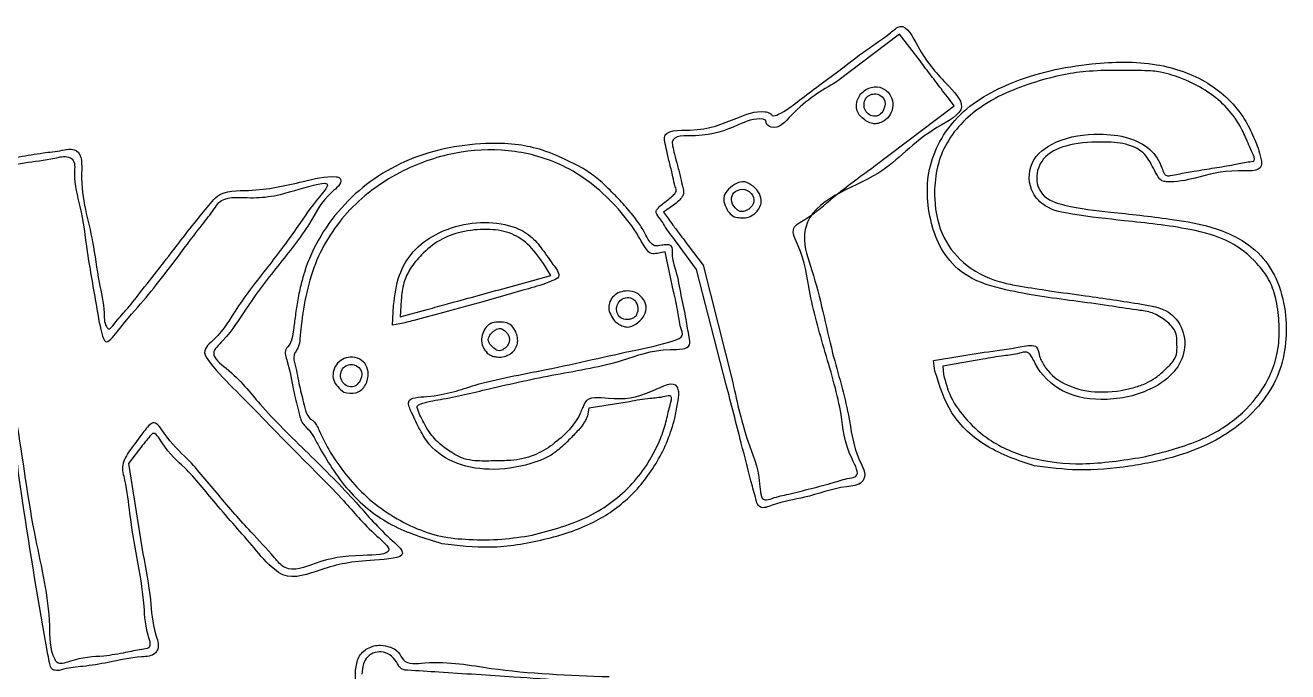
# Model space of a CAD drawing. Extents: x 2 to 748, y 2 to 398.
# Drawn here: x 383.5 to 463.8, y 257.7 to 298.8 of the extents above; entities that cross this region are included whole.
import ezdxf

# ---------------------------------------------------------------- set-up
doc = ezdxf.new("R2010")
doc.units = 0
doc.layers.add('Capa_1', color=7, linetype='CONTINUOUS')

msp = doc.modelspace()

# ---------------------------------------------------------------- linework, layer by layer
at = {"layer": 'Capa_1', "color": 7}
for p, q in [((439.118417, 298.231645), (435.108745, 295.193795)), ((440.423639, 296.522963), (439.118417, 298.231645)), ((442.598048, 293.661959), (442.163482, 294.23812)), ((437.494285, 289.806809), (442.598048, 293.661959)), ((437.063896, 292.663249), (437.063896, 292.66325)), ((438.050432, 293.300457), (438.050432, 293.300457)), ((424.732732, 287.349486), (424.096152, 286.899087)), ((429.53147, 287.088114), (429.53147, 287.088114)), ((424.096152, 286.899087), (424.40383, 286.472688)), ((428.601999, 286.606643), (428.601999, 286.606643)), ((426.201896, 283.262695), (424.912197, 284.990849)), ((425.660905, 284.784186), (426.610328, 283.522084)), ((424.205259, 284.376539), (423.700589, 284.281863)), ((424.736881, 281.863634), (424.205259, 284.376539)), ((416.92926, 282.87159), (416.44666, 283.632566)), ((428.084121, 275.924766), (426.201896, 283.262695)), ((426.610328, 283.522084), (428.504068, 276.057042)), ((413.859303, 282.029386), (416.92926, 282.87159)), ((407.396668, 281.312516), (407.320129, 280.24282)), ((413.859303, 282.029386), (413.859303, 282.029386)), ((406.840182, 279.706705), (406.913108, 280.966631)), ((406.913108, 280.966631), (406.913108, 280.966638)), ((407.320129, 280.24282), (409.054752, 280.715)), ((407.300289, 279.78701), (406.840182, 279.706705)), ((420.984878, 279.981156), (420.984878, 279.981156)), ((422.345443, 280.305166), (422.345443, 280.305166)), ((414.29655, 278.792765), (414.29655, 278.792765)), ((412.873416, 277.927114), (412.873416, 277.927114)), ((441.281227, 277.468849), (444.505842, 277.991664)), ((441.375602, 276.780377), (441.281227, 277.468849)), ((444.426566, 277.538394), (441.87587, 277.100989)), ((441.87587, 277.100989), (441.91967, 276.567288)), ((404.732067, 276.083306), (404.732067, 276.083306)), ((403.745531, 275.447585), (403.745531, 275.447585)), ((419.346719, 274.43168), (419.249324, 273.944671)), ((421.923012, 274.843226), (419.346719, 274.43168)), ((390.72741, 271.810513), (390.02685, 270.900067)), ((390.02685, 270.900067), (390.957816, 265.161769)), ((454.586876, 271.31305), (454.586876, 271.31305)), ((447.706129, 270.750603), (447.706129, 270.750603)), ((433.49466, 269.322145), (433.49466, 269.322145)), ((430.057504, 268.349297), (430.057504, 268.349297)), ((415.733399, 266.340066), (415.733399, 266.340066)), ((409.992266, 265.814834), (409.992266, 265.814834)), ((384.903585, 258.745943), (384.903585, 258.745943)), ((388.470817, 258.64436), (388.470817, 258.64436)), ((404.492347, 257.121904), (404.492347, 257.766844))]:
    msp.add_line(p, q, dxfattribs=at)
for points, knots in [([(424.912197, 284.990849), (424.68383, 285.290543), (424.282873, 285.816731), (423.934695, 286.45469), (423.556546, 286.88015), (423.740382, 287.161579), (423.956456, 287.375824), (424.26172, 287.610898), (424.564969, 287.83681), (424.780844, 288.031271), (424.948845, 288.255905), (424.77989, 288.640332), (424.70074, 289.216322), (424.486549, 289.976505), (424.310527, 290.728674), (424.191754, 291.26962), (424.061161, 292.174289), (426.660872, 291.985571), (428.272329, 292.714665), (429.995986, 293.382272), (430.721286, 293.27224), (430.89285, 293.199849), (431.057446, 292.969982), (431.820972, 293.291833), (432.983752, 294.24379), (434.941626, 295.635255), (436.894726, 297.177549), (438.219913, 298.018201), (439.458322, 299.12675), (440.591473, 296.716973), (441.622505, 295.553647), (443.736565, 293.407719), (440.245089, 291.802952), (438.1337, 288.865742), (433.397318, 287.690018), (432.957904, 284.817684), (433.968335, 282.175111), (434.643853, 278.378438), (435.927244, 274.326226), (436.159887, 271.716635), (437.062332, 270.212539), (436.5736, 269.497195), (435.087407, 269.440695), (433.267469, 268.690051), (431.536568, 268.509437), (430.338306, 267.973767), (430.11515, 268.272203), (430.057504, 268.349297)], [0, 0, 0, 0, 1.110373, 1.949538, 2.33947, 2.53415, 2.866391, 3.276241, 3.680663, 3.996506, 4.163087, 4.468378, 5.118075, 5.971909, 6.811279, 7.42347, 7.678158, 9.377094, 12.451319, 14.274243, 14.452971, 14.644371, 14.821146, 15.224752, 16.670482, 19.747395, 22.226617, 24.035369, 24.783562, 26.468038, 29.478613, 31.223993, 33.27433, 38.036572, 43.765786, 44.31496, 46.556508, 51.98224, 56.060857, 59.024313, 60.231229, 60.468413, 61.487341, 64.244459, 66.364877, 67.145208, 67.416998, 67.416998, 67.416998, 67.416998]), ([(442.163482, 294.23812), (442.030947, 294.412953), (441.690651, 294.861852), (441.110397, 295.623234), (440.662684, 296.209787), (440.423639, 296.522963)], [0, 0, 0, 0, 0.658172, 1.689911, 2.871859, 2.871859, 2.871859, 2.871859]), ([(448.011042, 277.833408), (448.027939, 277.764774), (448.07156, 277.587591), (448.222148, 277.311545), (448.640023, 276.595304), (449.848723, 275.72872), (451.879992, 275.341044), (453.607323, 275.578744), (454.79471, 275.987302), (455.454482, 276.356314), (455.993643, 276.863976), (456.498922, 277.312115), (456.803073, 277.881306), (456.772852, 278.452321), (456.790848, 278.992302), (456.605437, 279.481788), (456.275938, 279.822131), (455.901287, 280.134005), (455.511588, 280.368233), (454.947253, 280.59594), (453.909945, 280.706468), (452.29323, 280.980137), (449.508181, 281.341879), (446.481577, 281.756564), (443.541456, 282.573622), (441.97643, 284.064134), (441.201546, 285.77379), (440.859135, 287.551169), (440.903258, 290.053886), (442.47791, 293.13619), (446.422294, 295.476999), (450.925318, 296.436732), (455.295946, 296.544741), (458.815551, 295.353501), (460.817229, 293.441941), (461.6822, 291.672615), (462.042497, 290.74917), (462.328063, 289.425889), (459.948589, 289.657743), (458.305263, 289.128259), (456.652252, 288.777965), (455.790056, 288.868885), (455.508005, 289.230234), (455.208007, 289.861876), (454.734616, 290.730056), (453.575392, 291.297519), (451.948282, 291.395051), (450.128607, 291.322354), (448.36198, 290.65444), (447.685885, 289.264698), (448.13303, 287.784632), (450.121594, 287.165715), (452.804494, 286.884756), (455.858674, 286.556213), (458.449795, 286.13918), (460.386686, 285.476515), (462.013578, 284.426007), (463.21603, 282.670877), (463.894325, 280.026423), (463.616812, 276.524753), (460.9417, 273.107405), (457.34026, 271.397173), (453.734427, 270.680255), (450.645174, 270.391114), (448.632797, 270.637258), (447.706129, 270.750603)], [0, 0, 0, 0, 0.211383, 0.545692, 0.936111, 2.697627, 4.755918, 7.028568, 7.836723, 8.516688, 9.275687, 10.051852, 10.534638, 11.146669, 11.728993, 12.148917, 12.67355, 13.128439, 13.612298, 14.030645, 14.943577, 16.715648, 18.963713, 23.353267, 25.934846, 27.924425, 29.601866, 31.495633, 33.315352, 37.040654, 41.242123, 46.629554, 50.747951, 54.219108, 57.488628, 58.760568, 60.017404, 60.673142, 62.180381, 64.947948, 66.78069, 67.08316, 67.440968, 68.064881, 69.232449, 70.281738, 71.768833, 74.078825, 75.774729, 77.103515, 78.321903, 79.891304, 82.835587, 86.640337, 89.029865, 90.700443, 92.755082, 94.719807, 96.92327, 100.863287, 104.767382, 109.339112, 112.518093, 115.791781, 118.585919, 118.585919, 118.585919, 118.585919]), ([(454.586876, 271.31305), (455.719342, 271.583176), (457.791888, 272.077538), (460.464033, 273.53324), (462.080806, 275.277251), (462.937298, 276.939592), (463.299848, 278.416632), (463.299599, 279.942862), (463.130642, 281.380153), (462.671814, 282.661068), (461.71501, 283.901501), (460.084831, 285.203891), (457.109124, 285.981251), (453.715778, 286.320352), (450.656522, 286.662653), (448.524515, 287.049236), (447.339962, 288.253007), (447.271261, 290.223376), (449.283468, 291.660467), (451.531329, 291.951418), (453.618105, 291.746001), (455.106393, 291.019477), (455.744776, 290.045825), (455.914139, 289.411758), (456.118199, 289.1888), (456.461606, 289.253167), (457.024879, 289.359748), (457.977073, 289.519107), (459.143409, 289.72401), (460.338049, 289.892749), (461.075976, 290.099461), (461.863862, 290.12066), (461.400275, 291.007144), (461.151015, 291.734374), (460.5293, 292.8992), (459.591955, 293.984236), (458.162404, 294.961996), (456.836578, 295.538681), (455.658549, 295.857873), (454.556811, 295.922551), (453.0442, 295.92849), (451.315334, 295.914832), (449.495822, 295.665327), (447.072492, 295.021322), (444.175452, 293.842943), (441.655204, 291.107568), (441.173213, 287.966192), (441.742386, 285.261599), (443.395779, 283.284251), (445.269862, 282.463833), (447.089713, 282.143855), (448.814068, 281.872729), (451.399674, 281.528449), (453.893629, 281.157578), (456.104665, 280.79042), (457.137275, 279.68643), (457.4159, 278.278768), (456.786174, 276.762624), (455.044288, 275.42736), (452.454446, 274.804318), (449.509238, 275.191189), (448.018042, 276.647429), (447.591266, 277.620722), (447.425331, 277.881067), (447.130469, 278.051892), (446.559607, 277.83373), (445.642017, 277.770651), (444.866991, 277.622554), (444.426566, 277.538394)], [0, 0, 0, 0, 3.482469, 6.373331, 8.987406, 10.481083, 11.943862, 13.501678, 15.035437, 16.271057, 17.526084, 19.693036, 22.391541, 26.594104, 29.914752, 31.73496, 32.869963, 34.745873, 36.774489, 39.596606, 41.467893, 43.002373, 44.400955, 44.772032, 44.987281, 45.217255, 45.73858, 46.764289, 48.07237, 49.33972, 50.258675, 50.63067, 51.200997, 52.338935, 53.410386, 54.986453, 56.643966, 58.547187, 59.302907, 60.291995, 61.842698, 63.847107, 65.470634, 67.334991, 71.370305, 74.704064, 77.958359, 80.507648, 82.786562, 85.403324, 86.451276, 88.333127, 90.642606, 94.24915, 96.031673, 97.095813, 98.579471, 100.069796, 101.776228, 104.966926, 107.844647, 110.322191, 110.732486, 111.045363, 111.230111, 111.704525, 112.719568, 114.055634, 114.055634, 114.055634, 114.055634]), ([(435.108745, 295.193795), (434.152962, 294.632983), (432.790624, 293.833622), (431.342166, 292.030352), (430.62832, 292.47726), (430.624526, 292.69942), (430.54567, 292.796543), (429.924158, 292.92558), (428.393927, 292.257972), (426.938404, 291.637767), (424.564026, 291.827112), (424.69239, 291.013025), (424.807731, 290.531356), (424.984824, 289.853402), (425.181295, 289.151066), (425.287, 288.572084), (425.411586, 288.157247), (425.282977, 287.852775), (425.053117, 287.59825), (424.846734, 287.438004), (424.732732, 287.349486)], [0, 0, 0, 0, 3.552415, 5.063479, 5.467021, 5.592456, 5.704571, 5.809768, 7.447957, 10.242088, 11.776774, 12.004787, 12.55266, 13.303917, 14.091365, 14.734157, 15.094576, 15.334222, 15.684596, 16.116971, 16.116971, 16.116971, 16.116971]), ([(437.063896, 292.66325), (436.847638, 292.813205), (436.420899, 293.109109), (436.317379, 293.945252), (436.7486, 294.627756), (437.469514, 294.947036), (438.235157, 294.782606), (438.669855, 294.200618), (438.716373, 293.543231), (438.497782, 292.976452), (438.082602, 292.657188), (437.709007, 292.522728), (437.371371, 292.525672), (437.178253, 292.612081), (437.063896, 292.663249)], [0, 0, 0, 0, 0.759331, 1.498376, 2.259404, 3.039892, 3.7161, 4.449909, 5.039351, 5.634568, 6.191417, 6.553886, 6.809855, 7.181503, 7.181503, 7.181503, 7.181503]), ([(438.050432, 293.300457), (438.148553, 293.528939), (438.340173, 293.97514), (437.724957, 294.537449), (437.049408, 294.348919), (436.83848, 293.864637), (436.862029, 293.447941), (437.115061, 293.128447), (437.443837, 292.977204), (437.810165, 293.03162), (437.962694, 293.202287), (438.050432, 293.300457)], [0, 0, 0, 0, 0.679613, 1.327207, 2.017223, 2.41838, 2.831459, 3.206492, 3.584515, 3.867049, 4.249643, 4.249643, 4.249643, 4.249643]), ([(409.992266, 265.814834), (408.895932, 266.147828), (406.741995, 266.802052), (404.014628, 268.963666), (402.648231, 271.102055), (401.876461, 272.504773), (401.599252, 272.995642), (401.282744, 273.257737), (400.994983, 273.640034), (400.82265, 274.454557), (400.458503, 275.749683), (400.309278, 276.990041), (399.909708, 278.066905), (400.256153, 278.414421), (400.439194, 278.783034), (400.53622, 279.394595), (400.646033, 280.232202), (400.783516, 281.216744), (400.981339, 282.174799), (401.581513, 284.415121), (403.52984, 287.644571), (407.85895, 290.617711), (411.919013, 291.344975), (414.799989, 291.247296), (416.477312, 290.871564), (417.868207, 290.251453), (419.07649, 289.653139), (420.044138, 288.938434), (420.88856, 288.109371), (421.704163, 287.244436), (422.343609, 286.457051), (422.863387, 285.71268), (423.116876, 285.10394), (423.541263, 284.688764), (423.941024, 284.805204), (424.248904, 284.821472), (424.466223, 284.840666), (424.696104, 284.675337), (424.612897, 284.001287), (424.9773, 283.02764), (425.213048, 281.604817), (425.53462, 280.192718), (425.676414, 279.205241), (425.871066, 278.123892), (423.568106, 278.274378), (421.27202, 277.264221), (417.179253, 276.595596), (413.399468, 275.78153), (410.461475, 275.034266), (408.991849, 274.858594), (408.386587, 274.588461), (408.467843, 274.229874), (408.721085, 273.709512), (409.142707, 272.899438), (409.857898, 272.099488), (410.63949, 271.572435), (411.374067, 271.177865), (412.245083, 271.050422), (413.237711, 271.073946), (414.262435, 271.078934), (415.136696, 271.190506), (416.053084, 271.485425), (417.06679, 272.087977), (418.063019, 272.96483), (418.668258, 273.783626), (418.902189, 274.36507), (419.014525, 274.606435), (419.272341, 275.212714), (421.292305, 274.905768), (422.66411, 275.093411), (424.916997, 276.271141), (425.102841, 275.299743), (424.980613, 274.65654), (424.702775, 273.12247), (423.820069, 271.011096), (422.044833, 268.697779), (419.540418, 266.956329), (416.463619, 265.997958), (413.191282, 265.449503), (411.015361, 265.697995), (409.992266, 265.814834)], [0, 0, 0, 0, 3.413978, 6.707349, 10.177029, 10.940955, 11.534875, 11.839405, 12.166228, 12.948595, 14.291431, 16.16529, 16.940346, 17.253724, 17.551571, 18.171232, 19.08785, 20.096675, 21.149227, 22.020959, 27.052762, 32.033837, 37.339384, 39.098963, 40.66677, 42.457846, 43.655801, 44.7038, 46.049503, 47.201985, 48.266699, 49.097548, 49.898941, 50.27592, 50.717232, 51.019699, 51.235058, 51.334877, 51.825425, 52.98037, 54.549812, 56.1137, 57.255036, 57.730926, 58.982413, 62.11196, 66.442632, 70.791905, 73.97009, 75.289327, 75.49173, 75.713413, 76.226199, 77.335799, 78.378451, 79.42128, 80.152291, 80.854342, 82.027529, 83.133939, 83.92628, 84.660693, 86.006601, 87.428483, 88.627342, 89.012753, 89.301944, 89.432344, 90.950194, 93.776311, 95.412001, 95.725303, 96.470785, 97.411891, 100.377501, 103.240775, 106.05205, 109.372409, 112.838043, 115.913677, 115.913677, 115.913677, 115.913677]), ([(384.903585, 258.745943), (384.335406, 262.018519), (382.968702, 269.890418), (381.855275, 280.154785), (379.803532, 287.222239), (379.952266, 289.730035), (379.966388, 289.878694), (380.123691, 290.054044), (380.74335, 289.959418), (381.694348, 290.256305), (383.095696, 290.41428), (384.493869, 290.675607), (385.60516, 290.782028), (386.309566, 290.961044), (387.130089, 290.694234), (386.880837, 288.08544), (387.758526, 285.675127), (388.06532, 282.633119), (388.539886, 280.856962), (388.465704, 279.848726), (388.821765, 279.354847), (389.318934, 280.092165), (389.913207, 280.661017), (390.881459, 281.92631), (391.991134, 283.314836), (393.188594, 284.874691), (394.274574, 286.280304), (395.092281, 287.259752), (395.983066, 288.322548), (398.293694, 288.189885), (400.671085, 288.729766), (402.60473, 289.222514), (403.389207, 289.143185), (403.502271, 289.089813), (403.651414, 288.696664), (402.407019, 287.818273), (401.51599, 285.912525), (399.51859, 283.471641), (397.594874, 280.977421), (396.536289, 279.149495), (395.091779, 277.835224), (396.986444, 276.484827), (398.543547, 274.384018), (401.467176, 271.575096), (404.389475, 268.665183), (405.952751, 266.743001), (408.130862, 264.886072), (404.632408, 264.740893), (402.80729, 264.410472), (400.355196, 263.425592), (398.967184, 264.404965), (397.652804, 266.031519), (395.746784, 268.097432), (393.799305, 270.604558), (392.503207, 271.563967), (391.710444, 273.026785), (391.344989, 272.56516), (391.071629, 272.256498), (390.851155, 271.970843), (390.72741, 271.810513)], [0, 0, 0, 0, 9.950354, 23.93472, 31.196889, 31.402011, 31.551921, 31.625208, 32.081214, 33.186802, 34.702652, 36.256419, 37.46155, 38.057597, 38.403501, 39.862401, 44.284098, 46.895861, 48.8552, 49.737985, 49.93145, 50.393913, 51.559413, 52.968597, 54.919028, 56.98862, 58.84427, 60.234367, 60.860507, 62.883518, 66.404456, 68.522224, 68.664548, 68.780654, 68.871107, 69.854999, 72.306156, 75.694725, 79.092799, 81.568785, 82.586897, 83.819587, 86.959949, 91.330558, 95.702425, 98.84607, 100.08328, 101.914402, 105.398892, 107.825068, 108.474961, 110.342217, 114.082075, 117.092571, 119.24717, 120.082159, 120.319681, 120.788678, 121.38867, 121.38867, 121.38867, 121.38867]), ([(388.470817, 258.64436), (388.941731, 258.713898), (389.762163, 258.835047), (390.631148, 259.052716), (391.553134, 259.139065), (391.033044, 260.576826), (391.052502, 262.235614), (390.540132, 264.903973), (390.107597, 267.479591), (389.924091, 269.448891), (389.51776, 270.846461), (390.231929, 271.90643), (390.810523, 272.665936), (391.694119, 273.825191), (392.599385, 272.291791), (393.974911, 271.094715), (395.799706, 268.84204), (397.623255, 266.734378), (399.03316, 265.294399), (400.185195, 263.869734), (402.482561, 264.826733), (404.027569, 265.075387), (407.224874, 265.101864), (405.121409, 266.895462), (403.614616, 268.761067), (400.401744, 271.888427), (397.553044, 274.886499), (395.611205, 276.790884), (394.64814, 278.10272), (395.996594, 279.173925), (396.995616, 281.017071), (398.892112, 283.374269), (400.733705, 285.828146), (401.7334, 287.372689), (403.22263, 289.083243), (399.798265, 287.991756), (398.346872, 287.72421), (396.008134, 287.930063), (395.357392, 286.878488), (394.611789, 285.977636), (393.157057, 284.033376), (391.264319, 281.510569), (389.851779, 280.022309), (388.581378, 278.328628), (388.191243, 279.703585), (387.921489, 281.387739), (387.398523, 284.192869), (387.076068, 287.052754), (386.482889, 288.859024), (386.674196, 290.180623), (386.027695, 290.52393), (384.978143, 290.20399), (383.363484, 290.110188), (381.869312, 289.698213), (380.666365, 289.683769), (380.056462, 288.649077), (381.428557, 285.835844), (381.496554, 280.767792), (383.01449, 273.776104), (383.852238, 266.804072), (385.147631, 261.771017), (385.002634, 259.037634), (385.575261, 258.053892), (386.864536, 258.57083), (387.791688, 258.613272), (388.470817, 258.64436)], [0, 0, 0, 0, 1.402566, 2.443571, 2.899449, 3.724709, 5.783003, 8.63112, 11.51783, 13.676845, 14.641073, 15.664493, 17.16849, 18.025184, 18.937926, 21.168999, 24.236645, 27.305182, 29.539133, 30.45834, 32.399498, 35.480273, 37.165491, 38.337983, 41.412257, 45.724905, 51.18831, 53.716363, 54.39553, 55.439424, 57.866689, 61.151886, 64.394309, 66.709478, 67.596575, 69.418038, 72.768786, 74.588498, 75.083503, 76.354713, 78.126922, 82.437617, 85.052274, 86.022926, 86.579209, 88.367069, 91.86003, 94.78173, 96.930858, 97.842146, 98.101728, 98.976937, 100.9374, 102.96789, 103.822425, 104.116621, 106.383397, 112.013052, 119.786894, 127.543126, 133.126608, 135.32858, 135.533353, 136.341391, 138.553939, 138.553939, 138.553939, 138.553939]), ([(423.700589, 284.281863), (423.567751, 284.256741), (423.284509, 284.203174), (422.87127, 284.702259), (422.340163, 285.705764), (421.24565, 287.157677), (419.692498, 288.64275), (417.537888, 290.068152), (414.649552, 290.937365), (411.11891, 290.886395), (407.506758, 289.727087), (404.159941, 287.456719), (401.740399, 283.893975), (401.13489, 280.811807), (400.965567, 278.944677), (400.902965, 278.377895), (400.700065, 278.068949), (400.492746, 277.709754), (400.727338, 276.923207), (400.888217, 275.878839), (401.181112, 274.812055), (401.342217, 274.05551), (401.614469, 273.738332), (401.863103, 273.596615), (402.028395, 273.325433), (402.342313, 272.652977), (402.874957, 271.549072), (403.85402, 270.202385), (405.041043, 268.862336), (406.503205, 267.720425), (408.150178, 266.817923), (409.903978, 266.213953), (411.80362, 266.045948), (413.757269, 266.043813), (415.089939, 266.243601), (415.733399, 266.340066)], [0, 0, 0, 0, 0.378377, 0.806791, 1.748386, 3.908398, 6.146147, 8.194208, 11.601433, 15.013603, 18.637574, 22.841439, 26.913492, 31.219949, 32.050323, 32.591647, 32.880577, 33.155419, 33.798289, 35.156738, 36.415207, 37.116242, 37.422359, 37.636538, 37.962275, 38.344828, 39.879038, 41.615962, 43.325205, 45.23482, 47.147349, 48.94095, 50.75198, 52.839815, 54.789061, 54.789061, 54.789061, 54.789061]), ([(433.49466, 269.322145), (433.976786, 269.442004), (434.80799, 269.648646), (435.681077, 269.945192), (436.689838, 270.100665), (435.574739, 272.010549), (435.49483, 274.285654), (434.373414, 278.000799), (433.355089, 281.59477), (433.069639, 284.100483), (432.087503, 285.905168), (433.617435, 286.688142), (435.087195, 288.064207), (436.60833, 289.165426), (437.494285, 289.806809)], [0, 0, 0, 0, 1.466838, 2.528886, 2.956447, 4.081088, 6.995375, 11.068649, 15.147202, 18.075264, 19.21895, 20.118846, 22.433143, 25.661139, 25.661139, 25.661139, 25.661139]), ([(428.601999, 286.606643), (428.483125, 286.68948), (428.222837, 286.870859), (428.015064, 287.312587), (427.854363, 287.816018), (428.148089, 288.317598), (428.568364, 288.657861), (429.132204, 288.919622), (429.711124, 288.657593), (430.139076, 288.246745), (430.414841, 287.606105), (430.102865, 286.903683), (429.399357, 286.457642), (428.870893, 286.556395), (428.601999, 286.606643)], [0, 0, 0, 0, 0.427011, 0.93499, 1.441189, 1.923176, 2.548734, 3.088365, 3.662327, 4.305968, 4.870686, 5.624646, 6.391193, 7.185274, 7.185274, 7.185274, 7.185274]), ([(429.53147, 287.088114), (429.672674, 287.234463), (429.955281, 287.527367), (429.721412, 288.175281), (429.143673, 288.436724), (428.554941, 288.234918), (428.328671, 287.658418), (428.585079, 287.218871), (428.884225, 286.949647), (429.229206, 286.920845), (429.419664, 287.026242), (429.53147, 287.088114)], [0, 0, 0, 0, 0.566869, 1.134528, 1.742109, 2.305251, 2.803137, 3.377687, 3.710876, 3.975482, 4.351625, 4.351625, 4.351625, 4.351625]), ([(406.913108, 280.966638), (406.990567, 281.620806), (407.13647, 282.853001), (408.092417, 284.474867), (409.650677, 285.62824), (411.60999, 286.262303), (413.687825, 286.288586), (415.356333, 285.725306), (416.374883, 284.604977), (416.873435, 283.79089), (417.65775, 282.816244), (416.586858, 282.340035), (415.08733, 281.919294), (412.711616, 281.230495), (410.292526, 280.576076), (408.531203, 280.091667), (407.597953, 279.860684), (407.300289, 279.78701)], [0, 0, 0, 0, 1.959511, 3.690951, 5.469792, 7.663796, 9.759023, 11.625671, 12.762821, 14.091513, 14.952187, 15.448873, 17.016679, 20.04858, 22.632681, 24.597383, 25.517513, 25.517513, 25.517513, 25.517513]), ([(424.40383, 286.472688), (424.498717, 286.343339), (424.74271, 286.010728), (425.162495, 285.448447), (425.487347, 285.015497), (425.660905, 284.784186)], [0, 0, 0, 0, 0.481257, 1.237519, 2.105073, 2.105073, 2.105073, 2.105073]), ([(416.44666, 283.632566), (416.138024, 284.073312), (415.567347, 284.888267), (414.279402, 285.68412), (412.783589, 285.857755), (411.266287, 285.710945), (409.805308, 285.171191), (408.744788, 284.289917), (407.965255, 283.372668), (407.503708, 282.378649), (407.433748, 281.681841), (407.396668, 281.312516)], [0, 0, 0, 0, 1.602184, 2.962489, 4.387911, 6.038327, 7.510011, 8.98118, 10.121918, 11.103338, 12.210145, 12.210145, 12.210145, 12.210145]), ([(419.249324, 273.944671), (419.195571, 273.812436), (419.059552, 273.477821), (418.631866, 272.97742), (418.051335, 272.368892), (417.409211, 271.761911), (416.701763, 271.274504), (415.373375, 270.764191), (413.4145, 270.398943), (410.979464, 270.742123), (409.324302, 271.786172), (408.546437, 273.100141), (408.159304, 273.924687), (407.62108, 275.121199), (410.02731, 275.150827), (412.382117, 276.112992), (417.062167, 276.911817), (421.380306, 277.957838), (424.025629, 278.464897), (425.418862, 278.960352), (425.10573, 279.750642), (425.01743, 280.642312), (424.838089, 281.42304), (424.736881, 281.863634)], [0, 0, 0, 0, 0.426156, 1.07837, 1.949461, 2.958366, 3.722714, 4.507862, 7.209295, 9.607961, 11.73598, 12.825138, 14.050592, 14.758284, 15.960588, 19.115366, 23.740032, 29.594557, 32.108334, 32.700934, 33.204304, 34.234767, 35.569581, 35.569581, 35.569581, 35.569581]), ([(409.054752, 280.715), (409.486238, 280.8327), (410.4932, 281.107378), (412.09468, 281.545643), (413.26463, 281.866366), (413.859303, 282.029386)], [0, 0, 0, 0, 1.341754, 3.131259, 4.981097, 4.981097, 4.981097, 4.981097]), ([(420.984878, 279.981156), (420.801517, 280.249718), (420.456322, 280.755312), (420.866816, 281.69681), (421.694094, 281.954735), (422.413499, 281.793997), (422.87464, 281.364543), (423.05562, 280.766944), (422.807346, 280.179749), (422.376573, 279.768975), (421.89131, 279.544973), (421.50601, 279.640192), (421.231071, 279.772694), (421.066934, 279.911675), (420.984878, 279.981156)], [0, 0, 0, 0, 0.917211, 1.726736, 2.651427, 3.283376, 3.864902, 4.463977, 5.028695, 5.672336, 6.246298, 6.513418, 6.834763, 7.156018, 7.156018, 7.156018, 7.156018]), ([(422.345443, 280.305166), (422.399959, 280.432857), (422.514355, 280.7008), (422.404393, 281.13052), (422.106166, 281.460114), (421.678141, 281.487569), (421.302287, 281.305854), (421.096097, 280.929922), (421.093139, 280.497035), (421.361485, 280.138136), (421.71892, 280.045701), (422.000802, 280.093917), (422.196381, 280.170833), (422.29798, 280.262394), (422.345443, 280.305166)], [0, 0, 0, 0, 0.40727, 0.854612, 1.248046, 1.659533, 2.042239, 2.44372, 2.880717, 3.269251, 3.697099, 3.907661, 4.124883, 4.315326, 4.315326, 4.315326, 4.315326]), ([(412.873416, 277.927114), (412.769398, 278.061105), (412.564019, 278.325667), (412.476924, 278.832732), (412.610098, 279.296411), (412.839333, 279.673724), (413.22147, 279.902874), (413.658905, 279.904286), (414.096256, 279.903054), (414.478588, 279.673127), (414.757501, 279.216574), (414.896483, 278.535631), (414.44361, 277.839276), (413.817138, 277.642686), (413.357625, 277.70365), (413.083808, 277.778492), (412.938045, 277.88146), (412.873416, 277.927114)], [0, 0, 0, 0, 0.503288, 0.99373, 1.472698, 1.927436, 2.286297, 2.751712, 3.217107, 3.575962, 4.0307, 4.796178, 5.519034, 6.307273, 6.613078, 6.909245, 7.145167, 7.145167, 7.145167, 7.145167]), ([(414.29655, 278.792765), (414.285917, 278.864289), (414.263547, 279.014758), (414.144737, 279.216172), (413.967375, 279.381082), (413.765011, 279.508891), (413.50361, 279.494155), (413.300209, 279.351761), (413.109572, 279.183778), (412.987945, 278.996046), (412.920562, 278.792766), (412.987945, 278.589485), (413.109572, 278.401753), (413.300209, 278.23377), (413.50361, 278.091376), (413.765011, 278.07664), (413.967375, 278.204449), (414.144737, 278.369359), (414.263547, 278.570773), (414.285917, 278.721242), (414.29655, 278.792765)], [0, 0, 0, 0, 0.21553, 0.453427, 0.681662, 0.944016, 1.142023, 1.426886, 1.668936, 1.902435, 2.093802, 2.285169, 2.518668, 2.760718, 3.045581, 3.243588, 3.505942, 3.734177, 3.972074, 4.187604, 4.187604, 4.187604, 4.187604]), ([(444.505842, 277.991664), (445.237657, 278.079725), (446.251296, 278.201699), (447.881725, 278.547772), (447.977645, 278.017899), (448.011042, 277.833408)], [0, 0, 0, 0, 2.433476, 3.370611, 3.871194, 3.871194, 3.871194, 3.871194]), ([(403.745531, 275.447585), (403.471353, 275.677459), (402.92783, 276.133157), (403.138666, 277.304096), (404.013556, 277.762698), (404.756422, 277.61036), (405.219887, 277.181178), (405.340423, 276.513514), (405.155152, 275.804662), (404.49637, 275.294604), (404.000615, 275.395612), (403.745531, 275.447585)], [0, 0, 0, 0, 1.008734, 1.999691, 2.992762, 3.627732, 4.171277, 4.780622, 5.567809, 6.273842, 7.022162, 7.022162, 7.022162, 7.022162]), ([(404.732067, 276.083306), (404.830182, 276.311789), (405.02179, 276.757992), (404.406577, 277.320297), (403.73101, 277.13178), (403.520109, 276.64748), (403.543664, 276.230791), (403.796695, 275.911297), (404.125472, 275.760053), (404.4918, 275.81447), (404.644329, 275.985135), (404.732067, 276.083306)], [0, 0, 0, 0, 0.679611, 1.327205, 2.017235, 2.418382, 2.831462, 3.206496, 3.584519, 3.867053, 4.249646, 4.249646, 4.249646, 4.249646]), ([(447.706129, 270.750603), (446.668958, 271.099167), (444.652232, 271.776933), (442.264172, 273.948027), (441.663873, 275.861505), (441.375602, 276.780377)], [0, 0, 0, 0, 3.267935, 6.354333, 9.205723, 9.205723, 9.205723, 9.205723]), ([(441.91967, 276.567288), (442.048144, 276.083707), (442.332842, 275.012087), (443.40206, 273.62053), (445.033194, 272.136384), (447.581907, 271.096199), (450.952586, 270.743994), (453.31442, 271.113809), (454.586876, 271.31305)], [0, 0, 0, 0, 1.48882, 3.299241, 5.158001, 8.066629, 11.362608, 15.212504, 15.212504, 15.212504, 15.212504]), ([(430.057504, 268.349297), (429.955721, 268.724237), (429.60834, 270.003901), (428.958847, 272.531294), (428.404486, 274.681921), (428.084121, 275.924766)], [0, 0, 0, 0, 1.165523, 3.977905, 7.828341, 7.828341, 7.828341, 7.828341]), ([(428.504068, 276.057042), (428.793598, 274.740012), (429.290391, 272.480177), (430.228244, 270.507746), (430.270769, 268.414714), (431.24166, 268.79253), (432.172058, 268.958131), (433.011697, 269.189221), (433.49466, 269.322145)], [0, 0, 0, 0, 3.884428, 6.665124, 7.741698, 8.210726, 9.302337, 10.780449, 10.780449, 10.780449, 10.780449]), ([(415.733399, 266.340066), (416.985005, 266.672734), (419.338091, 267.298167), (422.259005, 269.497098), (423.661397, 271.731088), (424.287854, 273.581634), (424.412042, 274.332193), (424.730161, 275.301342), (423.92259, 275.094821), (423.140929, 275.053411), (422.370069, 274.920378), (421.923012, 274.843226)], [0, 0, 0, 0, 3.859045, 7.255216, 10.639559, 11.744368, 12.864777, 13.427292, 13.814079, 14.771363, 16.093028, 16.093028, 16.093028, 16.093028]), ([(390.957816, 265.161769), (391.141411, 264.179816), (391.4613, 262.4689), (391.548404, 260.47441), (392.043664, 259.287611), (391.633675, 258.635328), (390.381744, 258.621186), (388.939318, 258.263432), (387.255037, 257.988383), (386.129216, 257.914814), (385.457375, 257.675375), (385.103244, 257.851108), (385.005055, 258.250304), (384.943124, 258.552812), (384.903585, 258.745943)], [0, 0, 0, 0, 2.973553, 5.180998, 6.144636, 6.443106, 7.33551, 9.486067, 11.127664, 12.366369, 12.934258, 13.129342, 13.471633, 14.076036, 14.076036, 14.076036, 14.076036]), ([(404.492347, 257.766844), (404.531117, 258.051581), (404.606357, 258.604168), (405.244209, 259.213506), (406.01563, 259.401714), (406.704833, 259.248064), (407.267358, 258.955643), (407.596707, 258.073172), (410.084213, 258.421633), (414.061565, 257.584978), (418.076206, 257.43848), (420.643022, 257.344814)], [0, 0, 0, 0, 0.840129, 1.630434, 2.476299, 3.11224, 3.729405, 4.292864, 5.660932, 9.910851, 17.445428, 17.445428, 17.445428, 17.445428]), ([(421.130702, 256.874993), (418.947463, 257.021806), (415.168735, 257.275908), (410.711519, 257.570927), (408.375937, 257.7171), (407.528028, 257.762911), (407.291423, 257.9172), (407.125499, 258.261513), (406.826521, 258.664597), (406.292664, 258.943635), (405.710135, 258.926583), (405.234739, 258.633035), (404.929721, 258.122533), (404.909638, 257.729661), (404.898521, 257.512195)], [0, 0, 0, 0, 6.569018, 11.36959, 13.362444, 13.640429, 13.88164, 14.164478, 14.770752, 15.361832, 15.894337, 16.446004, 16.965897, 17.610457, 17.610457, 17.610457, 17.610457])]:
    msp.add_open_spline(points, degree=3, knots=knots, dxfattribs=at)

doc.saveas('drawing.dxf')
